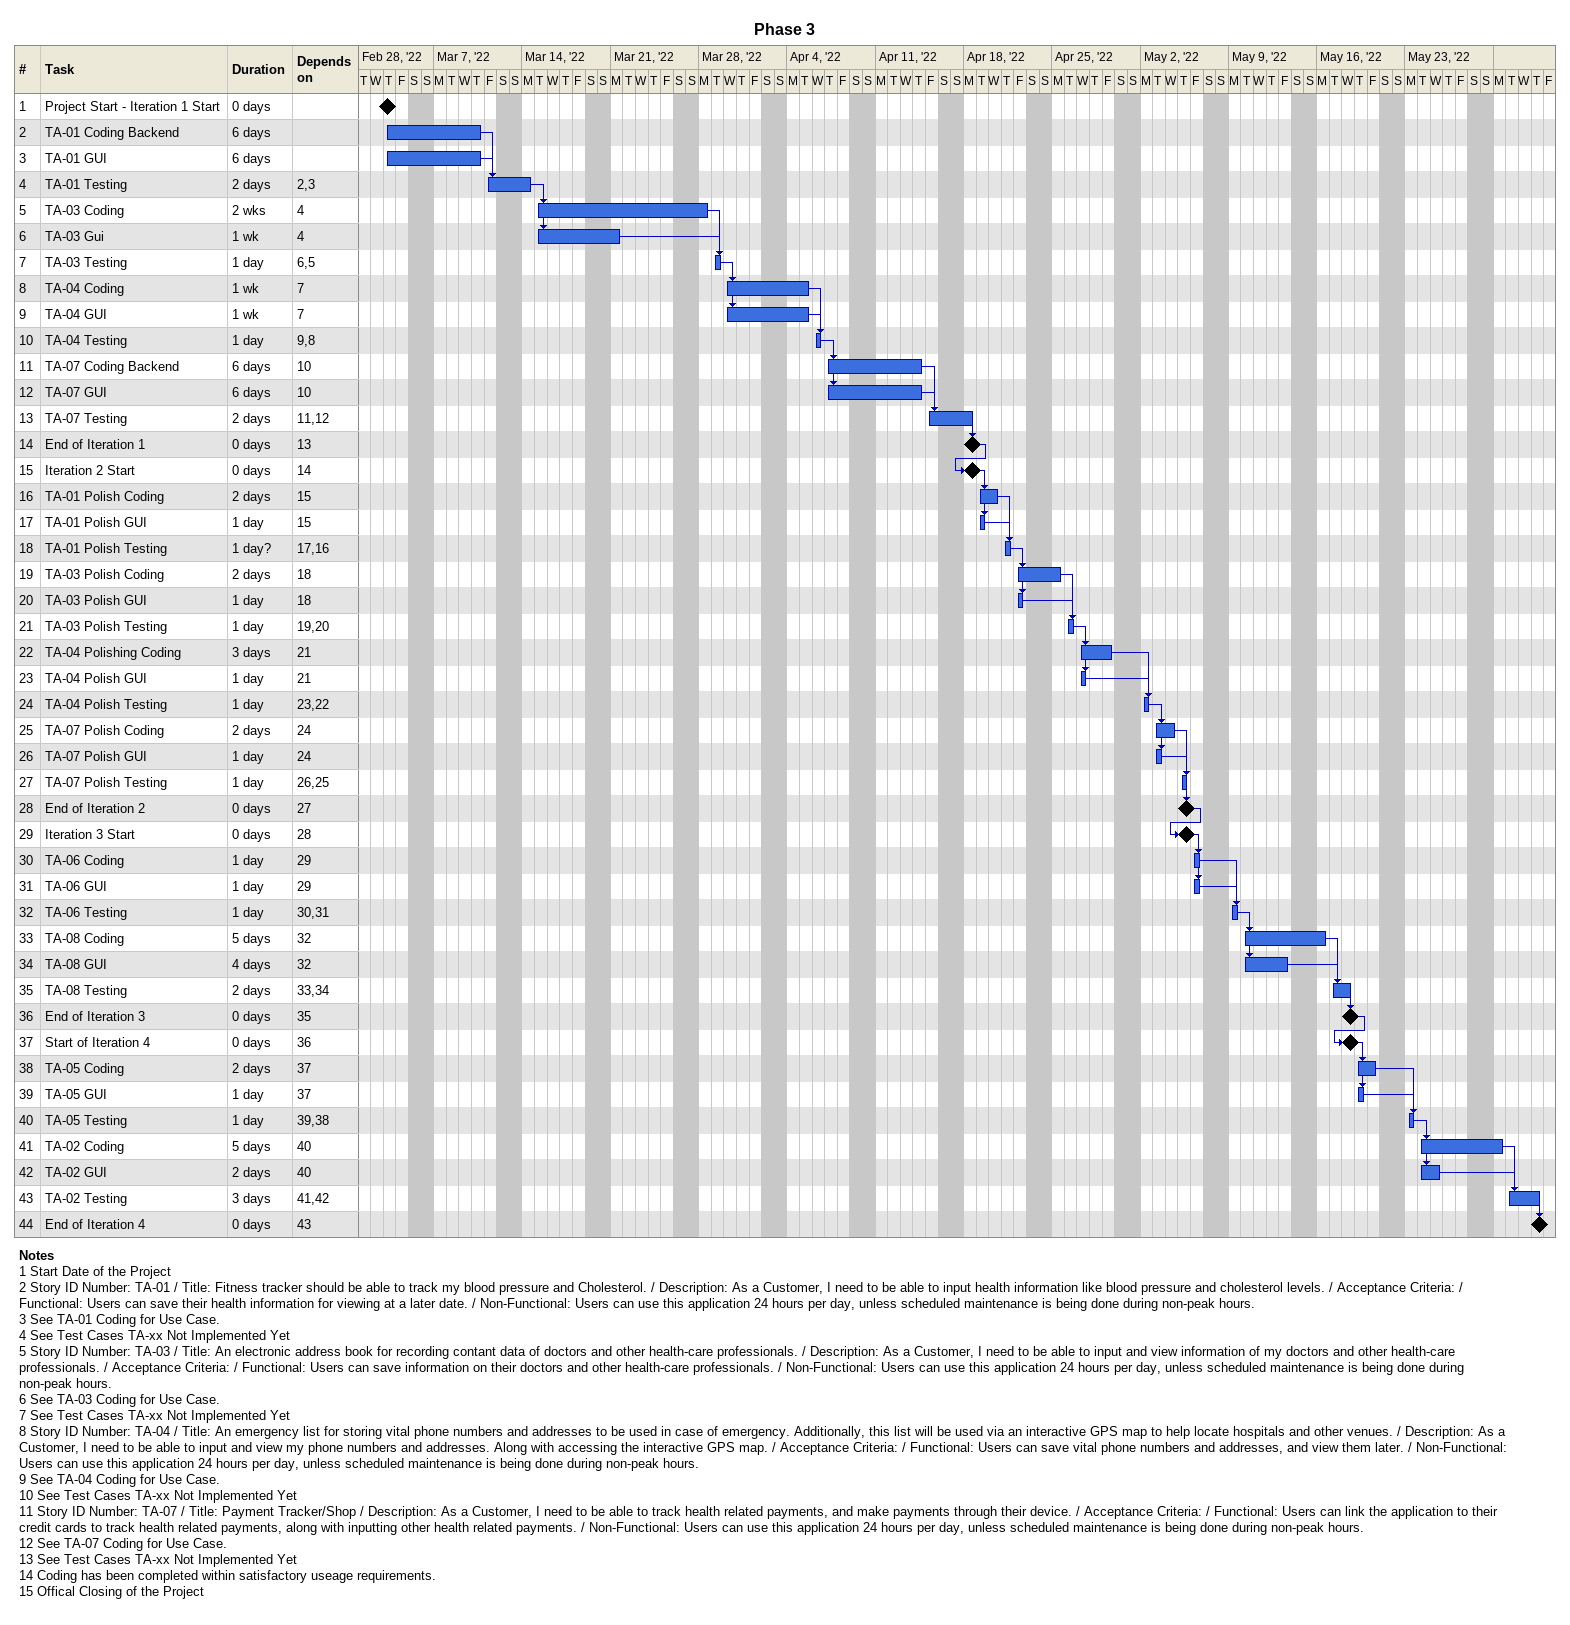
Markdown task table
Phase 3

| ID | Task | Duration | Start | Finish | Predecessors |
|---|---|---|---|---|---|
| 1 | Project Start - Iteration 1 Start | 0d | 2022-03-03 | 2022-03-03 |  |
| 2 | TA-01 Coding Backend | 6d | 2022-03-03 | 2022-03-10 |  |
| 3 | TA-01 GUI | 6d | 2022-03-03 | 2022-03-10 |  |
| 4 | TA-01 Testing | 2d | 2022-03-11 | 2022-03-14 | 2, 3 |
| 5 | TA-03 Coding | 2w | 2022-03-15 | 2022-03-28 | 4 |
| 6 | TA-03 Gui | 1w | 2022-03-15 | 2022-03-21 | 4 |
| 7 | TA-03 Testing | 1d | 2022-03-29 | 2022-03-29 | 6, 5 |
| 8 | TA-04 Coding | 1w | 2022-03-30 | 2022-04-05 | 7 |
| 9 | TA-04 GUI | 1w | 2022-03-30 | 2022-04-05 | 7 |
| 10 | TA-04 Testing | 1d | 2022-04-06 | 2022-04-06 | 9, 8 |
| 11 | TA-07 Coding Backend | 6d | 2022-04-07 | 2022-04-14 | 10 |
| 12 | TA-07 GUI | 6d | 2022-04-07 | 2022-04-14 | 10 |
| 13 | TA-07 Testing | 2d | 2022-04-15 | 2022-04-18 | 11, 12 |
| 14 | End of Iteration 1 | 0d | 2022-04-18 | 2022-04-18 | 13 |
| 15 | Iteration 2 Start | 0d | 2022-04-18 | 2022-04-18 | 14 |
| 16 | TA-01 Polish Coding | 2d | 2022-04-19 | 2022-04-20 | 15 |
| 17 | TA-01 Polish GUI | 1d | 2022-04-19 | 2022-04-19 | 15 |
| 18 | TA-01 Polish Testing | 1d? | 2022-04-21 | 2022-04-21 | 17, 16 |
| 19 | TA-03 Polish Coding | 2d | 2022-04-22 | 2022-04-25 | 18 |
| 20 | TA-03 Polish GUI | 1d | 2022-04-22 | 2022-04-22 | 18 |
| 21 | TA-03 Polish Testing | 1d | 2022-04-26 | 2022-04-26 | 19, 20 |
| 22 | TA-04 Polishing Coding | 3d | 2022-04-27 | 2022-04-29 | 21 |
| 23 | TA-04 Polish GUI | 1d | 2022-04-27 | 2022-04-27 | 21 |
| 24 | TA-04 Polish Testing | 1d | 2022-05-02 | 2022-05-02 | 23, 22 |
| 25 | TA-07 Polish Coding | 2d | 2022-05-03 | 2022-05-04 | 24 |
| 26 | TA-07 Polish GUI | 1d | 2022-05-03 | 2022-05-03 | 24 |
| 27 | TA-07 Polish Testing | 1d | 2022-05-05 | 2022-05-05 | 26, 25 |
| 28 | End of Iteration 2 | 0d | 2022-05-05 | 2022-05-05 | 27 |
| 29 | Iteration 3 Start | 0d | 2022-05-05 | 2022-05-05 | 28 |
| 30 | TA-06 Coding | 1d | 2022-05-06 | 2022-05-06 | 29 |
| 31 | TA-06 GUI | 1d | 2022-05-06 | 2022-05-06 | 29 |
| 32 | TA-06 Testing | 1d | 2022-05-09 | 2022-05-09 | 30, 31 |
| 33 | TA-08 Coding | 5d | 2022-05-10 | 2022-05-16 | 32 |
| 34 | TA-08 GUI | 4d | 2022-05-10 | 2022-05-13 | 32 |
| 35 | TA-08 Testing | 2d | 2022-05-17 | 2022-05-18 | 33, 34 |
| 36 | End of Iteration 3 | 0d | 2022-05-18 | 2022-05-18 | 35 |
| 37 | Start of Iteration 4 | 0d | 2022-05-18 | 2022-05-18 | 36 |
| 38 | TA-05 Coding | 2d | 2022-05-19 | 2022-05-20 | 37 |
| 39 | TA-05 GUI | 1d | 2022-05-19 | 2022-05-19 | 37 |
| 40 | TA-05 Testing | 1d | 2022-05-23 | 2022-05-23 | 39, 38 |
| 41 | TA-02 Coding | 5d | 2022-05-24 | 2022-05-30 | 40 |
| 42 | TA-02 GUI | 2d | 2022-05-24 | 2022-05-25 | 40 |
| 43 | TA-02 Testing | 3d | 2022-05-31 | 2022-06-02 | 41, 42 |
| 44 | End of Iteration 4 | 0d | 2022-06-02 | 2022-06-02 | 43 |

Notes
- 1: Start Date of the Project
- 2: Story ID Number: TA-01 / Title: Fitness tracker should be able to track my blood pressure and Cholesterol. / Description: As a Customer, I need to be able to input health information like blood pressure and cholesterol levels. / Acceptance Criteria: / Functional: Users can save their health information for viewing at a later date. / Non-Functional: Users can use this application 24 hours per day, unless scheduled maintenance is being done during non-peak hours.
- 3: See TA-01 Coding for Use Case.
- 4: See Test Cases TA-xx Not Implemented Yet
- 5: Story ID Number: TA-03 / Title: An electronic address book for recording contant data of doctors and other health-care professionals. / Description: As a Customer, I need to be able to input and view information of my doctors and other health-care professionals. / Acceptance Criteria: / Functional: Users can save information on their doctors and other health-care professionals. / Non-Functional: Users can use this application 24 hours per day, unless scheduled maintenance is being done during non-peak hours.
- 6: See TA-03 Coding for Use Case.
- 7: See Test Cases TA-xx Not Implemented Yet
- 8: Story ID Number: TA-04 / Title: An emergency list for storing vital phone numbers and addresses to be used in case of emergency. Additionally, this list will be used via an interactive GPS map to help locate hospitals and other venues. / Description: As a Customer, I need to be able to input and view my phone numbers and addresses. Along with accessing the interactive GPS map. / Acceptance Criteria: / Functional: Users can save vital phone numbers and addresses, and view them later. / Non-Functional: Users can use this application 24 hours per day, unless scheduled maintenance is being done during non-peak hours.
- 9: See TA-04 Coding for Use Case.
- 10: See Test Cases TA-xx Not Implemented Yet
- 11: Story ID Number: TA-07 / Title: Payment Tracker/Shop / Description: As a Customer, I need to be able to track health related payments, and make payments through their device. / Acceptance Criteria: / Functional: Users can link the application to their credit cards to track health related payments, along with inputting other health related payments. / Non-Functional: Users can use this application 24 hours per day, unless scheduled maintenance is being done during non-peak hours.
- 12: See TA-07 Coding for Use Case.
- 13: See Test Cases TA-xx Not Implemented Yet
- 14: Coding has been completed within satisfactory useage requirements.
- 15: Offical Closing of the Project
